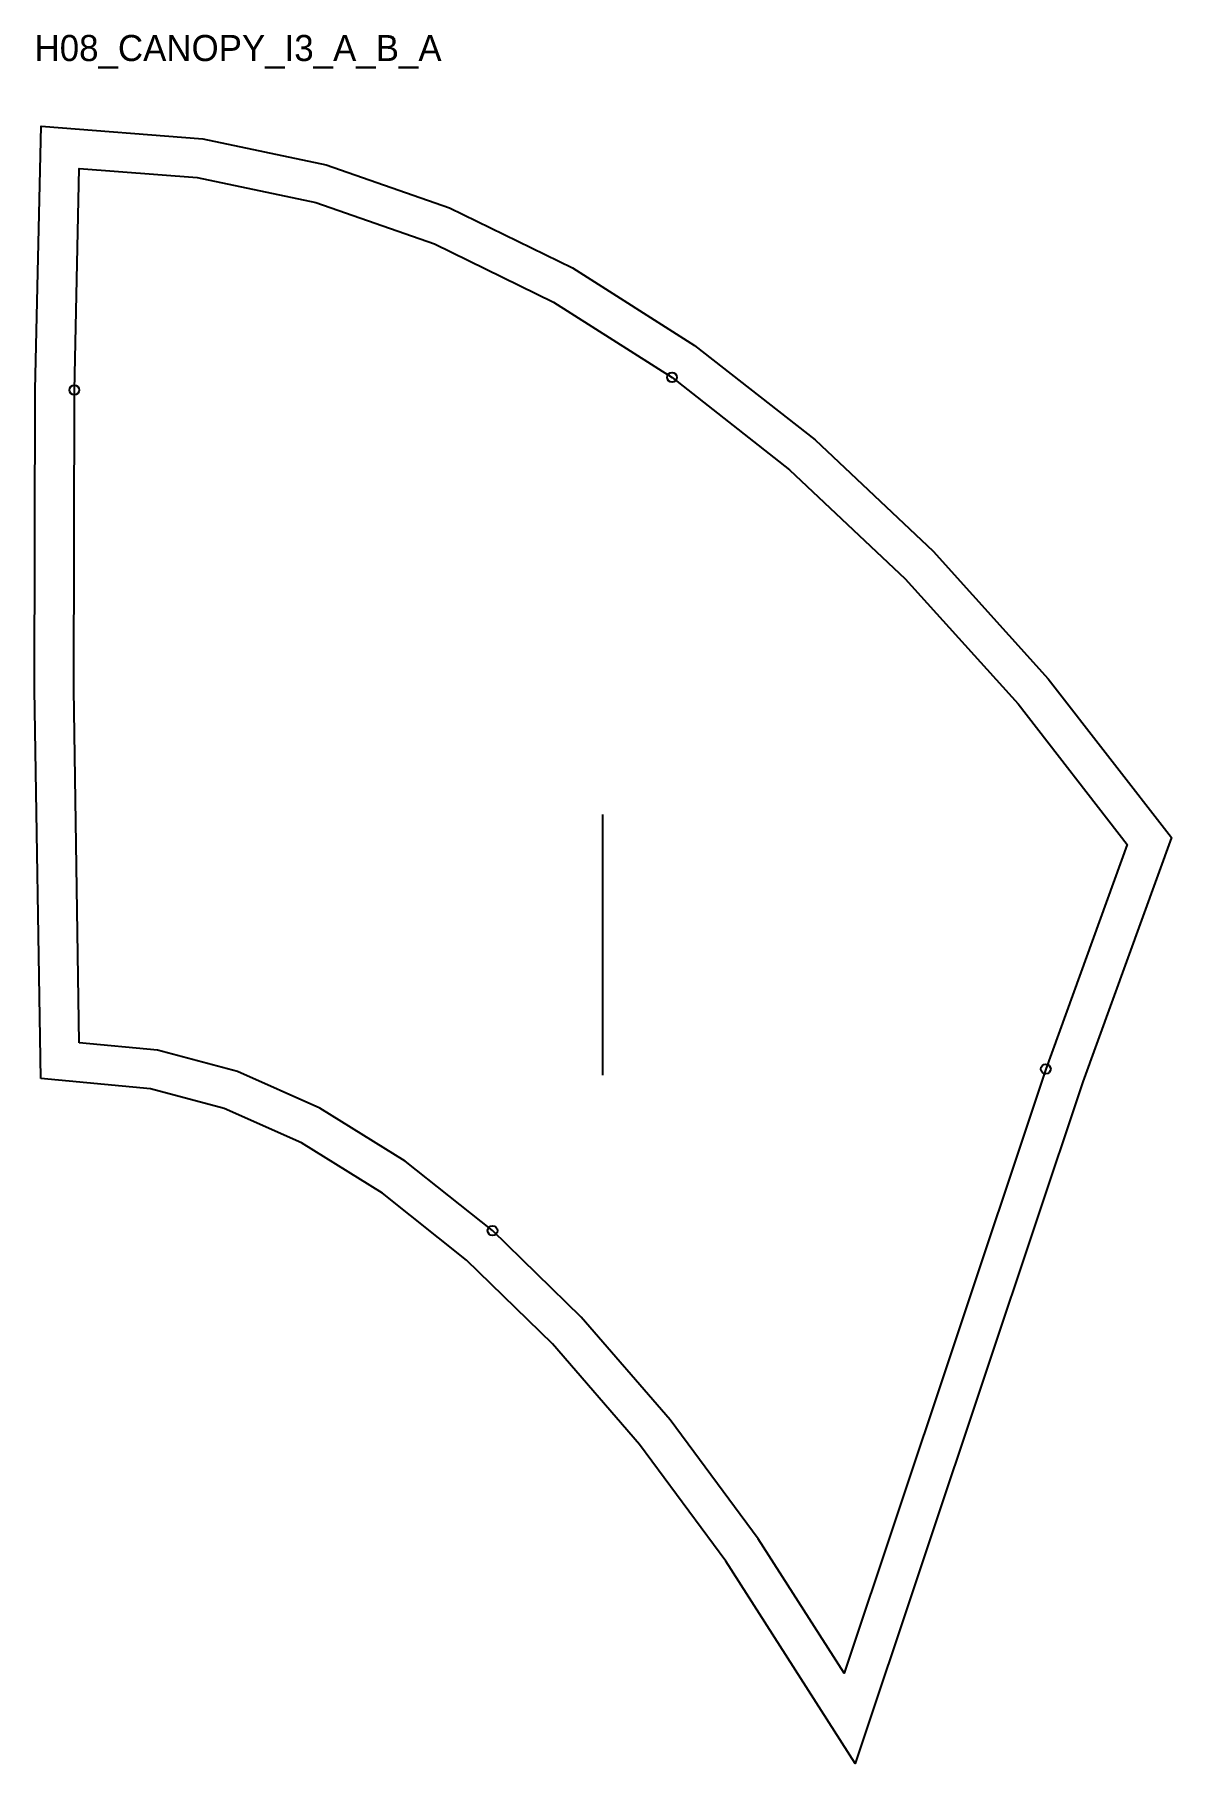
# Model space of a CAD drawing. Header units: millimetres. Extents: x -14 to 335, y -221 to 309.
import ezdxf

# ---------------------------------------------------------------- set-up
doc = ezdxf.new("R2010")
doc.units = ezdxf.units.MM
for name, color, linetype in [('CUT', 1, 'Continuous'), ('GRAIN', 3, 'Continuous'), ('ID', 7, 'Continuous'), ('NOTCH', 2, 'Continuous'), ('SEAM', 5, 'Continuous')]:
    doc.layers.add(name, color=color, linetype=linetype)

msp = doc.modelspace()

# ---------------------------------------------------------------- linework, layer by layer
at = {"layer": 'CUT'}
msp.add_lwpolyline([(-11.83, -10.95), (-13.7, 108.21), (-13.48, 200.29), (-11.72, 281.05), (37.94, 277.24), (75.77, 269.27), (113.61, 256.08), (151.34, 237.61), (188.8, 213.85), (225.76, 184.84), (261.99, 150.7), (297.24, 111.64), (335.07, 62.96), (307.86, -12.02), (278.68, -99.53), (238.06, -221.01), (198.41, -158.96), (171.87, -123.2), (145.23, -92.36), (118.85, -66.64), (93.07, -46.13), (68.22, -30.74), (44.5, -20.21), (21.88, -14.1), (-11.83, -10.95)], close=True, dxfattribs=at)
at = {"layer": 'GRAIN'}
msp.add_line((160.68, -9.98), (160.68, 70.02), dxfattribs=at)
at = {"layer": 'NOTCH'}
for centre in [(-1.48, 200.15), (181.86, 204.03), (296.53, -8.07), (126.79, -57.62)]:
    msp.add_circle(centre, 1.5, dxfattribs=at)
at = {"layer": 'SEAM'}
msp.add_lwpolyline([(0, 0), (-1.7, 108.29), (-1.48, 200.15), (0, 268.11), (36.23, 265.33), (72.55, 257.68), (108.98, 244.98), (145.47, 227.12), (181.86, 204.03), (217.92, 175.73), (253.4, 142.3), (288.04, 103.93), (321.53, 60.83), (296.53, -8.07), (267.29, -95.73), (234.64, -193.38), (208.3, -152.14), (181.24, -115.69), (153.97, -84.13), (126.79, -57.62), (99.99, -36.3), (73.84, -20.11), (48.52, -8.86), (24.01, -2.25)], close=True, dxfattribs=at)

# ---------------------------------------------------------------- texts
at = {"layer": 'ID'}
msp.add_text('H08_CANOPY_I3_A_B_A', height=8, dxfattribs=at).set_placement((-13.7, 301.05))

doc.saveas('drawing.dxf')
